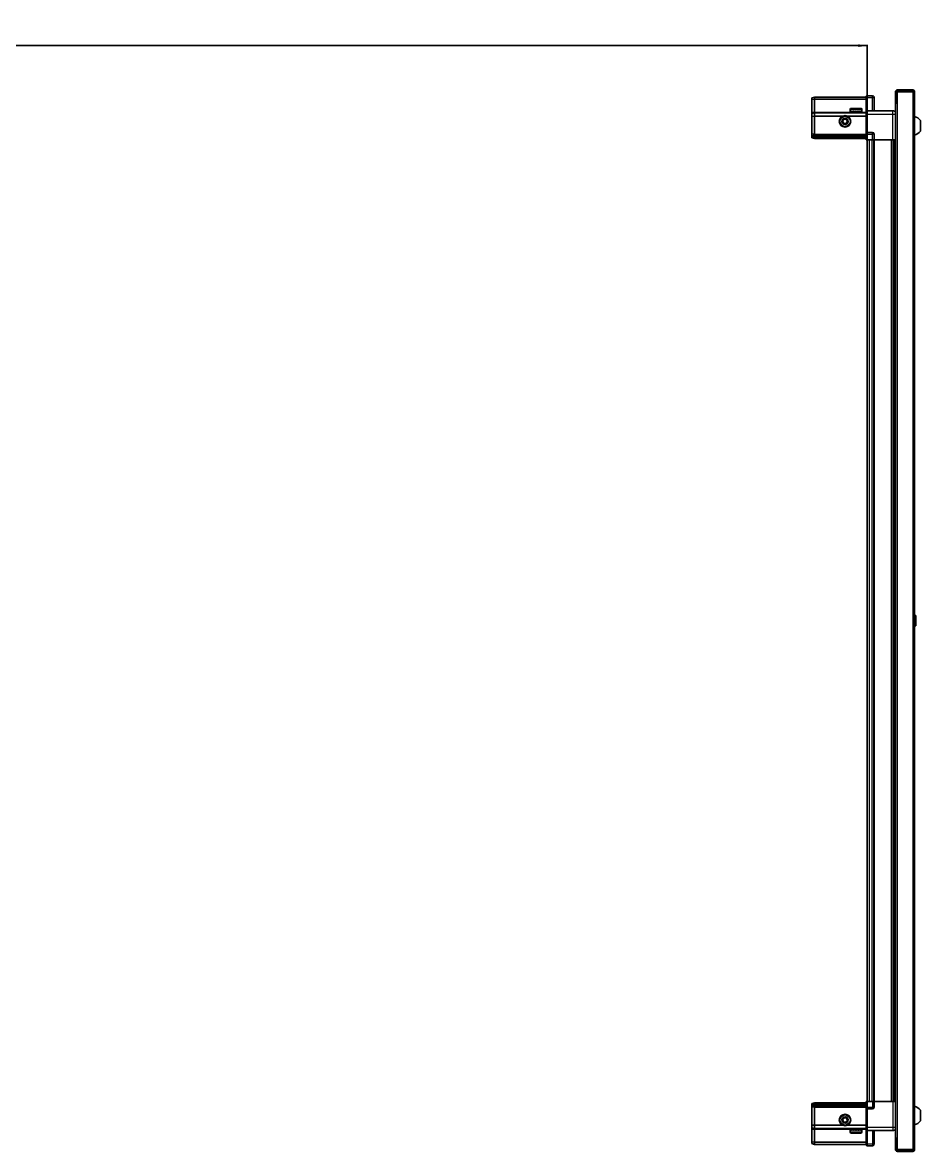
# Model space of a CAD drawing. Header units: millimetres. Extents: x 1770 to 5230, y -1720 to 2043.
# Drawn here: x 3642 to 4656, y 683 to 1958 of the extents above; entities that cross this region are included whole.
import ezdxf

# ---------------------------------------------------------------- set-up
doc = ezdxf.new("R2010")
doc.units = ezdxf.units.MM
doc.layers.add('FORMAT', color=7, linetype='Continuous')
doc.styles.add('SLDTEXTSTYLE0', font='TXT', dxfattribs={"width": 0.75})
doc.dimstyles.new('SLDDIMSTYLE0', dxfattribs={"dimtxt": 20, "dimasz": 10, "dimexe": 0, "dimexo": 0.0625, "dimgap": 5, "dimtad": 2, "dimdec": 1, "dimrnd": 1e-09, "dimzin": 12, "dimdsep": 46, "dimtxsty": 'SLDTEXTSTYLE0', "dimsah": 1, "dimcen": 0.09, "dimadec": 0, "dimazin": 3, "dimtfac": 1, "dimtofl": 0, "dimtmove": 0, "dimatfit": 3, "dimfxl": 0, "dimfrac": 2, "dimtolj": 1, "dimtzin": 12, "dimarcsym": 0})

# ---------------------------------------------------------------- blocks, each defined once
blk = doc.blocks.new('_D_5')
at = {"layer": 'FORMAT'}
for p, q in [((2495.9, 1825.6), (2495.9, 1933.1)), ((2495.9, 1932.1), (4595.9, 1932.1)), ((4595.9, 1825.6), (4595.9, 1933.1))]:
    blk.add_line(p, q, dxfattribs=at)
for points in [[(2495.9, 1932.1), (2505.9, 1930.6), (2505.9, 1933.6)], [(4595.9, 1932.1), (4585.9, 1933.6), (4585.9, 1930.6)]]:
    blk.add_solid(points, dxfattribs=at)
at = {"layer": 'FORMAT', "insert": (3516.4, 1957.9), "char_height": 20, "attachment_point": 1, "style": 'SLDTEXTSTYLE0'}
blk.add_mtext('2100', dxfattribs=at)

msp = doc.modelspace()

# ---------------------------------------------------------------- linework, layer by layer
at = {"color": 7, "linetype": 'Continuous', "lineweight": 25}
for p, q in [((4595.44, 1875.59), (4594.57, 1875.09)), ((4595.44, 1875.59), (4594.57, 1875.09)), ((4594.57, 1875.09), (4594.57, 1873.59)), ((4595.77, 1875.59), (4595.44, 1875.59)), ((4595.77, 1875.59), (4595.44, 1875.59)), ((4595.77, 1873.59), (4595.77, 1875.59)), ((4595.77, 1875.59), (4595.77, 1875.59)), ((4595.77, 1875.59), (4601.77, 1875.59)), ((4627.77, 1879.99), (4627.77, 1867.59)), ((4629.27, 1879.99), (4629.27, 1867.59)), ((4629.77, 1867.09), (4629.77, 1879.99)), ((4629.77, 1879.99), (4647.17, 1879.99)), ((4647.17, 1882.09), (4629.87, 1882.09)), ((4647.17, 1880.59), (4629.87, 1880.59)), ((4647.17, 1880.59), (4647.17, 1882.09)), ((4647.17, 1879.99), (4649.27, 1879.99)), ((4649.27, 1879.99), (4649.27, 685.19)), ((4533.27, 1873.29), (4536.27, 1874.09)), ((4533.27, 1871.44), (4533.27, 1873.29)), ((4533.27, 1871.44), (4536.27, 1871.59)), ((4533.27, 1857.09), (4533.27, 1871.44)), ((4536.27, 1874.09), (4536.27, 1871.59)), ((4536.27, 1874.09), (4594.57, 1874.09)), ((4536.27, 1871.59), (4536.27, 1857.09)), ((4536.27, 1871.59), (4594.57, 1871.59)), ((4594.57, 1858.79), (4594.57, 1873.59)), ((4595.77, 1873.59), (4595.77, 1858.79)), ((4603.77, 1873.59), (4603.77, 1858.59)), ((4627.67, 1867.09), (4627.67, 698.09)), ((4627.67, 1867.09), (4629.77, 1867.09)), ((4627.77, 1867.59), (4629.27, 1867.59)), ((4533.27, 1855.29), (4533.27, 1857.09)), ((4533.27, 1855.29), (4536.27, 1856.09)), ((4533.27, 1852.26), (4533.27, 1855.29)), ((4536.27, 1852.59), (4533.27, 1852.26)), ((4533.27, 1832.09), (4533.27, 1852.26)), ((4536.27, 1857.09), (4536.27, 1856.09)), ((4536.27, 1856.09), (4536.27, 1852.59)), ((4536.27, 1856.09), (4594.57, 1856.09)), ((4536.27, 1852.59), (4536.27, 1832.09)), ((4536.27, 1852.59), (4568.27, 1852.59)), ((4573.27, 1852.59), (4594.57, 1852.59)), ((4576.77, 1860.49), (4576.77, 1857.59)), ((4576.77, 1857.59), (4576.81, 1857.59)), ((4576.93, 1858.09), (4576.81, 1858.09)), ((4576.81, 1858.09), (4576.81, 1857.59)), ((4576.81, 1857.59), (4576.93, 1857.59)), ((4576.93, 1858.09), (4576.93, 1857.59)), ((4576.93, 1857.59), (4577.34, 1857.59)), ((4577.68, 1858.09), (4577.34, 1858.09)), ((4577.34, 1858.09), (4577.34, 1857.59)), ((4577.34, 1857.59), (4577.68, 1857.59)), ((4577.57, 1861.29), (4588.97, 1861.29)), ((4577.68, 1858.09), (4577.68, 1857.59)), ((4577.68, 1857.59), (4578.45, 1857.59)), ((4578.97, 1858.09), (4578.45, 1858.09)), ((4578.45, 1858.09), (4578.45, 1857.59)), ((4578.45, 1857.59), (4578.97, 1857.59)), ((4578.87, 1857.59), (4578.87, 1857.49)), ((4578.87, 1857.49), (4587.67, 1857.49)), ((4578.97, 1858.09), (4578.97, 1857.59)), ((4578.97, 1857.59), (4580.03, 1857.59)), ((4579.27, 1857.09), (4579.96, 1856.61)), ((4579.27, 1857.09), (4587.27, 1857.09)), ((4579.96, 1856.61), (4579.27, 1856.13)), ((4579.27, 1856.13), (4579.27, 1856.09)), ((4579.27, 1856.13), (4587.27, 1856.13)), ((4579.96, 1856.61), (4586.58, 1856.61)), ((4580.69, 1858.09), (4580.03, 1858.09)), ((4580.03, 1858.09), (4580.03, 1857.59)), ((4580.03, 1857.59), (4580.69, 1857.59)), ((4580.69, 1858.09), (4580.69, 1857.59)), ((4580.69, 1857.59), (4581.93, 1857.59)), ((4582.66, 1858.09), (4581.93, 1858.09)), ((4581.93, 1858.09), (4581.93, 1857.59)), ((4581.93, 1857.59), (4582.36, 1857.59)), ((4582.36, 1858.09), (4582.36, 1857.59)), ((4582.66, 1858.09), (4582.66, 1857.59)), ((4582.66, 1857.59), (4583.96, 1857.59)), ((4584.69, 1858.09), (4583.96, 1858.09)), ((4583.96, 1858.09), (4583.96, 1857.59)), ((4584.23, 1858.09), (4584.23, 1857.59)), ((4584.23, 1857.59), (4584.69, 1857.59)), ((4584.69, 1858.09), (4584.69, 1857.59)), ((4584.69, 1857.59), (4585.93, 1857.59)), ((4586.58, 1858.09), (4585.93, 1858.09)), ((4585.93, 1858.09), (4585.93, 1857.59)), ((4585.93, 1857.59), (4586.58, 1857.59)), ((4586.58, 1858.09), (4586.58, 1857.59)), ((4586.58, 1857.59), (4587.63, 1857.59)), ((4586.58, 1856.61), (4587.27, 1857.09)), ((4587.27, 1856.13), (4586.58, 1856.61)), ((4587.27, 1856.09), (4587.27, 1856.13)), ((4588.15, 1858.09), (4587.63, 1858.09)), ((4587.63, 1858.09), (4587.63, 1857.59)), ((4587.63, 1857.59), (4588.15, 1857.59)), ((4587.67, 1857.49), (4587.67, 1857.59)), ((4588.15, 1858.09), (4588.15, 1857.59)), ((4588.15, 1857.59), (4588.91, 1857.59)), ((4589.24, 1858.09), (4588.91, 1858.09)), ((4588.91, 1858.09), (4588.91, 1857.59)), ((4588.91, 1857.59), (4589.24, 1857.59)), ((4589.24, 1858.09), (4589.24, 1857.59)), ((4589.24, 1857.59), (4589.63, 1857.59)), ((4589.74, 1858.09), (4589.63, 1858.09)), ((4589.63, 1858.09), (4589.63, 1857.59)), ((4589.63, 1857.59), (4589.74, 1857.59)), ((4589.74, 1858.09), (4589.74, 1857.59)), ((4589.74, 1857.59), (4589.77, 1857.59)), ((4589.77, 1857.59), (4589.77, 1860.49)), ((4594.57, 1858.59), (4594.57, 1858.79)), ((4595.77, 1858.59), (4594.57, 1858.59)), ((4594.57, 1854.59), (4594.57, 1858.59)), ((4594.57, 1834.29), (4594.57, 1854.59)), ((4595.77, 1858.79), (4595.77, 1858.59)), ((4595.77, 1858.59), (4595.77, 1854.59)), ((4595.77, 1858.59), (4624.77, 1858.59)), ((4595.77, 1854.59), (4595.77, 1834.29)), ((4655.87, 1835.59), (4655.87, 1847.59)), ((4533.27, 1830.29), (4533.27, 1832.09)), ((4536.27, 1831.09), (4533.27, 1830.29)), ((4533.27, 1829.55), (4533.27, 1830.29)), ((4536.27, 1830.09), (4533.27, 1829.55)), ((4533.27, 1829.05), (4533.27, 1829.55)), ((4533.27, 1827.9), (4533.27, 1829.05)), ((4536.27, 1828.59), (4533.27, 1829.05)), ((4536.27, 1827.09), (4533.27, 1827.9)), ((4536.27, 1832.09), (4536.27, 1831.09)), ((4536.27, 1831.09), (4536.27, 1830.09)), ((4536.27, 1831.09), (4594.57, 1831.09)), ((4536.27, 1830.09), (4594.57, 1830.09)), ((4536.27, 1830.09), (4536.27, 1828.59)), ((4536.27, 1828.59), (4594.57, 1828.59)), ((4536.27, 1828.59), (4536.27, 1827.09)), ((4536.27, 1827.09), (4594.57, 1827.09)), ((4594.57, 1834.09), (4594.57, 1834.29)), ((4595.77, 1834.09), (4594.57, 1834.09)), ((4594.57, 1834.09), (4594.57, 1833.42)), ((4594.57, 1825.59), (4594.57, 1833.42)), ((4595.44, 1825.59), (4594.57, 1825.59)), ((4595.44, 1832.09), (4595.44, 1825.59)), ((4595.77, 1825.59), (4595.44, 1825.59)), ((4595.77, 1834.29), (4595.77, 1834.09)), ((4595.77, 1832.09), (4595.77, 1834.09)), ((4595.77, 1834.09), (4601.77, 1834.09)), ((4595.77, 1832.09), (4595.77, 1834.09)), ((4595.77, 1832.09), (4595.77, 1825.59)), ((4595.77, 1825.59), (4601.77, 1825.59)), ((4595.92, 1825.59), (4595.92, 739.59)), ((4603.77, 1825.59), (4601.77, 1825.59)), ((4603.12, 1825.59), (4603.12, 739.59)), ((4603.77, 1832.09), (4603.77, 1825.59)), ((4603.77, 1825.59), (4624.77, 1825.59)), ((4625.79, 739.59), (4625.79, 1825.59)), ((4625.83, 739.59), (4625.83, 1825.59)), ((4627.62, 1825.59), (4627.62, 739.59)), ((4650.25, 1288.38), (4649.27, 1287.39)), ((4650.77, 1288.38), (4650.25, 1288.38)), ((4650.25, 1288.38), (4650.25, 1276.81)), ((4650.77, 1288.38), (4650.77, 1276.81)), ((4649.27, 1277.79), (4650.25, 1276.81)), ((4650.25, 1276.81), (4650.77, 1276.81)), ((4594.57, 731.77), (4594.57, 739.59)), ((4594.57, 739.59), (4595.44, 739.59)), ((4595.44, 739.59), (4595.44, 739.59)), ((4595.44, 739.59), (4595.44, 733.09)), ((4595.77, 739.59), (4595.44, 739.59)), ((4595.77, 739.59), (4595.77, 733.09)), ((4595.77, 739.59), (4595.77, 739.59)), ((4595.77, 739.59), (4595.77, 733.09)), ((4595.77, 739.59), (4601.77, 739.59)), ((4603.77, 739.59), (4601.77, 739.59)), ((4603.77, 733.09), (4603.77, 739.59)), ((4603.77, 739.59), (4624.77, 739.59)), ((4536.27, 738.09), (4533.27, 737.29)), ((4533.27, 737.29), (4533.27, 736.14)), ((4536.27, 736.59), (4533.27, 736.14)), ((4533.27, 736.14), (4533.27, 735.64)), ((4536.27, 735.09), (4533.27, 735.64)), ((4533.27, 735.64), (4533.27, 734.9)), ((4536.27, 734.09), (4533.27, 734.9)), ((4533.27, 734.9), (4533.27, 733.09)), ((4533.27, 733.09), (4533.27, 712.93)), ((4536.27, 736.59), (4536.27, 738.09)), ((4536.27, 738.09), (4594.57, 738.09)), ((4536.27, 736.59), (4594.57, 736.59)), ((4536.27, 735.09), (4536.27, 736.59)), ((4536.27, 735.09), (4594.57, 735.09)), ((4536.27, 734.09), (4536.27, 735.09)), ((4536.27, 734.09), (4594.57, 734.09)), ((4536.27, 733.09), (4536.27, 734.09)), ((4536.27, 712.59), (4536.27, 733.09)), ((4594.57, 731.77), (4594.57, 731.09)), ((4595.77, 731.09), (4594.57, 731.09)), ((4594.57, 730.89), (4594.57, 731.09)), ((4594.57, 710.59), (4594.57, 730.89)), ((4595.77, 731.09), (4595.77, 733.09)), ((4595.77, 731.09), (4595.77, 730.89)), ((4595.77, 731.09), (4601.77, 731.09)), ((4595.77, 730.89), (4595.77, 710.59)), ((4655.87, 717.59), (4655.87, 729.59)), ((4536.27, 712.59), (4533.27, 712.93)), ((4533.27, 712.93), (4533.27, 709.9)), ((4533.27, 709.9), (4536.27, 709.09)), ((4533.27, 709.9), (4533.27, 708.09)), ((4533.27, 708.09), (4533.27, 693.75)), ((4536.27, 712.59), (4568.27, 712.59)), ((4536.27, 709.09), (4536.27, 712.59)), ((4536.27, 709.09), (4594.57, 709.09)), ((4536.27, 708.09), (4536.27, 709.09)), ((4536.27, 693.59), (4536.27, 708.09)), ((4573.27, 712.59), (4594.57, 712.59)), ((4576.77, 707.59), (4576.77, 704.69)), ((4576.79, 707.59), (4576.77, 707.59)), ((4576.79, 707.09), (4576.79, 707.59)), ((4576.89, 707.59), (4576.79, 707.59)), ((4576.79, 707.09), (4576.89, 707.09)), ((4576.89, 707.09), (4576.89, 707.59)), ((4577.26, 707.59), (4576.89, 707.59)), ((4577.26, 707.09), (4577.26, 707.59)), ((4577.58, 707.59), (4577.26, 707.59)), ((4577.26, 707.09), (4577.58, 707.09)), ((4588.97, 703.89), (4577.57, 703.89)), ((4577.58, 707.09), (4577.58, 707.59)), ((4578.32, 707.59), (4577.58, 707.59)), ((4578.32, 707.09), (4578.32, 707.59)), ((4578.83, 707.59), (4578.32, 707.59)), ((4578.32, 707.09), (4578.83, 707.09)), ((4578.83, 707.09), (4578.83, 707.59)), ((4579.86, 707.59), (4578.83, 707.59)), ((4578.87, 707.69), (4578.87, 707.59)), ((4587.67, 707.69), (4578.87, 707.69)), ((4579.27, 709.09), (4579.27, 709.06)), ((4579.27, 709.06), (4579.96, 708.58)), ((4587.27, 709.06), (4579.27, 709.06)), ((4579.96, 708.58), (4579.27, 708.09)), ((4587.27, 708.09), (4579.27, 708.09)), ((4579.86, 707.09), (4579.86, 707.59)), ((4580.51, 707.59), (4579.86, 707.59)), ((4579.86, 707.09), (4580.51, 707.09)), ((4586.58, 708.58), (4579.96, 708.58)), ((4580.51, 707.09), (4580.51, 707.59)), ((4581.74, 707.59), (4580.51, 707.59)), ((4581.74, 707.09), (4581.74, 707.59)), ((4582.23, 707.59), (4581.74, 707.59)), ((4581.74, 707.09), (4582.46, 707.09)), ((4582.23, 707.09), (4582.23, 707.59)), ((4582.46, 707.09), (4582.46, 707.59)), ((4583.76, 707.59), (4582.46, 707.59)), ((4583.76, 707.09), (4583.76, 707.59)), ((4583.76, 707.09), (4584.49, 707.09)), ((4584.1, 707.09), (4584.1, 707.59)), ((4584.49, 707.59), (4584.1, 707.59)), ((4584.49, 707.09), (4584.49, 707.59)), ((4585.74, 707.59), (4584.49, 707.59)), ((4585.74, 707.09), (4585.74, 707.59)), ((4586.41, 707.59), (4585.74, 707.59)), ((4585.74, 707.09), (4586.41, 707.09)), ((4586.41, 707.09), (4586.41, 707.59)), ((4587.48, 707.59), (4586.41, 707.59)), ((4586.58, 708.58), (4587.27, 709.06)), ((4587.27, 708.09), (4586.58, 708.58)), ((4587.27, 709.06), (4587.27, 709.09)), ((4587.48, 707.09), (4587.48, 707.59)), ((4588.01, 707.59), (4587.48, 707.59)), ((4587.48, 707.09), (4588.01, 707.09)), ((4587.67, 707.59), (4587.67, 707.69)), ((4588.01, 707.09), (4588.01, 707.59)), ((4588.8, 707.59), (4588.01, 707.59)), ((4588.8, 707.09), (4588.8, 707.59)), ((4589.15, 707.59), (4588.8, 707.59)), ((4588.8, 707.09), (4589.15, 707.09)), ((4589.15, 707.09), (4589.15, 707.59)), ((4589.59, 707.59), (4589.15, 707.59)), ((4589.59, 707.09), (4589.59, 707.59)), ((4589.72, 707.59), (4589.59, 707.59)), ((4589.59, 707.09), (4589.72, 707.09)), ((4589.72, 707.09), (4589.72, 707.59)), ((4589.77, 707.59), (4589.72, 707.59)), ((4589.77, 704.69), (4589.77, 707.59)), ((4594.57, 706.59), (4594.57, 710.59)), ((4595.77, 706.59), (4594.57, 706.59)), ((4594.57, 706.39), (4594.57, 706.59)), ((4594.57, 691.59), (4594.57, 706.39)), ((4595.77, 710.59), (4595.77, 706.59)), ((4595.77, 706.59), (4595.77, 706.39)), ((4595.77, 706.59), (4624.77, 706.59)), ((4595.77, 706.39), (4595.77, 691.59)), ((4595.77, 706.39), (4595.77, 691.59)), ((4603.77, 691.59), (4603.77, 706.59)), ((4533.27, 693.75), (4536.27, 693.59)), ((4533.27, 693.75), (4533.27, 691.9)), ((4533.27, 691.9), (4536.27, 691.09)), ((4536.27, 693.59), (4594.57, 693.59)), ((4536.27, 691.09), (4536.27, 693.59)), ((4536.27, 691.09), (4594.57, 691.09)), ((4594.57, 691.59), (4594.57, 690.09)), ((4594.57, 690.09), (4595.44, 689.59)), ((4595.77, 689.59), (4595.44, 689.59)), ((4595.77, 689.59), (4595.77, 691.59)), ((4595.77, 689.59), (4601.77, 689.59)), ((4629.77, 698.09), (4627.67, 698.09)), ((4627.77, 697.59), (4629.27, 697.59)), ((4627.77, 697.59), (4627.77, 685.19)), ((4629.27, 697.59), (4629.27, 685.19)), ((4629.77, 685.19), (4629.77, 698.09)), ((4647.17, 685.19), (4629.77, 685.19)), ((4629.87, 684.59), (4647.17, 684.59)), ((4629.87, 683.09), (4647.17, 683.09)), ((4649.27, 685.19), (4647.17, 685.19)), ((4647.17, 684.59), (4647.17, 683.09))]:
    msp.add_line(p, q, dxfattribs=at)
at = {"color": 8, "linetype": 'Continuous', "lineweight": 18}
for p, q in [((4601.77, 1873.59), (4601.77, 1875.59)), ((4629.27, 1879.99), (4627.77, 1879.99)), ((4629.87, 1880.59), (4629.87, 1882.09)), ((4647.17, 1879.99), (4647.17, 685.19)), ((4595.77, 1873.59), (4594.57, 1873.59)), ((4595.77, 1873.59), (4601.77, 1873.59)), ((4601.77, 1858.59), (4601.77, 1873.59)), ((4601.77, 1873.59), (4603.77, 1873.59)), ((4629.77, 1867.09), (4629.77, 698.09)), ((4533.27, 1857.09), (4536.27, 1857.09)), ((4536.27, 1857.09), (4579.27, 1857.09)), ((4576.77, 1860.49), (4589.77, 1860.49)), ((4587.27, 1857.09), (4594.57, 1857.09)), ((4594.57, 1858.79), (4595.77, 1858.79)), ((4595.77, 1854.59), (4594.57, 1854.59)), ((4595.77, 1854.59), (4624.77, 1854.59)), ((4624.77, 1825.59), (4624.77, 1854.59)), ((4536.27, 1832.09), (4533.27, 1832.09)), ((4536.27, 1832.09), (4594.57, 1832.09)), ((4594.57, 1834.29), (4595.77, 1834.29)), ((4595.77, 1832.09), (4595.44, 1832.09)), ((4595.77, 1832.09), (4601.77, 1832.09)), ((4597.92, 1825.59), (4597.92, 739.59)), ((4601.12, 1825.59), (4601.12, 739.59)), ((4601.77, 1832.09), (4601.77, 1834.09)), ((4601.77, 1825.59), (4601.77, 1832.09)), ((4603.77, 1832.09), (4601.77, 1832.09)), ((4603.77, 1825.59), (4603.77, 739.59)), ((4623.17, 739.59), (4623.17, 1825.59)), ((4624.59, 1825.59), (4624.59, 739.59)), ((4627.03, 739.59), (4627.03, 1825.59)), ((4595.77, 739.59), (4595.44, 739.59)), ((4601.77, 739.59), (4601.77, 733.09)), ((4624.77, 739.59), (4624.77, 710.59)), ((4536.27, 733.09), (4533.27, 733.09)), ((4536.27, 733.09), (4594.57, 733.09)), ((4595.77, 730.89), (4594.57, 730.89)), ((4595.77, 733.09), (4595.44, 733.09)), ((4595.77, 733.09), (4601.77, 733.09)), ((4603.77, 733.09), (4601.77, 733.09)), ((4601.77, 733.09), (4601.77, 731.09)), ((4533.27, 708.09), (4536.27, 708.09)), ((4536.27, 708.09), (4579.27, 708.09)), ((4589.77, 704.69), (4576.77, 704.69)), ((4587.27, 708.09), (4594.57, 708.09)), ((4595.77, 710.59), (4594.57, 710.59)), ((4595.77, 706.39), (4594.57, 706.39)), ((4595.77, 710.59), (4624.77, 710.59)), ((4601.77, 706.59), (4601.77, 691.59)), ((4595.77, 691.59), (4594.57, 691.59)), ((4595.77, 691.59), (4601.77, 691.59)), ((4601.77, 691.59), (4603.77, 691.59)), ((4601.77, 691.59), (4601.77, 689.59)), ((4629.27, 685.19), (4627.77, 685.19)), ((4629.87, 684.59), (4629.87, 683.09))]:
    msp.add_line(p, q, dxfattribs=at)
at = {"color": 7, "linetype": 'Continuous', "lineweight": 25}
for centre, radius in [((4570.77, 1846.59), 6.5), ((4570.77, 1846.59), 3.46), ((4570.77, 718.59), 6.5), ((4570.77, 718.59), 3.46)]:
    msp.add_circle(centre, radius, dxfattribs=at)
at = {"color": 8, "linetype": 'Continuous', "lineweight": 18}
for centre in [(4570.77, 1846.59), (4570.77, 718.59)]:
    msp.add_circle(centre, 5.7, dxfattribs=at)
at = {"color": 7, "linetype": 'Continuous', "lineweight": 25}
for centre, radius, start, end in [((4601.77, 1873.59), 2, 360, 90), ((4629.87, 1879.99), 2.1, 90, 180), ((4629.87, 1879.99), 0.6, 90, 180), ((4647.17, 1879.99), 2.1, 0, 90), ((4647.17, 1879.99), 0.6, 0, 90), ((4570.77, 1846.59), 2.5, 60.74103, 120.74103), ((4577.57, 1860.49), 0.8, 90, 180), ((4578.87, 1857.09), 0.4, 0, 90), ((4587.67, 1857.09), 0.4, 90, 180), ((4588.97, 1860.49), 0.8, 0, 90), ((4646.25, 1840.57), 11.91, 36.1266, 75.29965), ((4570.77, 1846.59), 2.5, 120.74103, 180.74103), ((4570.77, 1846.59), 2.5, 180.74103, 240.74103), ((4570.77, 1846.59), 2.5, 240.74103, 300.74103), ((4570.77, 1846.59), 2.5, 0.74103, 60.74103), ((4570.77, 1846.59), 2.5, 300.74103, 0.74103), ((4601.77, 1832.09), 2, 0, 90), ((4646.25, 1842.62), 11.91, 284.70035, 323.8734), ((4601.77, 733.09), 2, 270, 0), ((4646.25, 722.57), 11.91, 36.1266, 75.29965), ((4570.77, 718.59), 2.5, 155.91157, 215.91157), ((4570.77, 718.59), 2.5, 95.91157, 155.91157), ((4570.77, 718.59), 2.5, 215.91157, 275.91157), ((4570.77, 718.59), 2.5, 35.91157, 95.91157), ((4570.77, 718.59), 2.5, 275.91157, 335.91157), ((4570.77, 718.59), 2.5, 335.91157, 35.91157), ((4646.25, 724.62), 11.91, 284.70035, 323.8734), ((4577.57, 704.69), 0.8, 180, 270), ((4578.87, 708.09), 0.4, 270, 360), ((4587.67, 708.09), 0.4, 180, 270), ((4588.97, 704.69), 0.8, 270, 0), ((4601.77, 691.59), 2, 270, 0), ((4629.87, 685.19), 2.1, 180, 270), ((4629.87, 685.19), 0.6, 180, 270), ((4647.17, 685.19), 2.1, 270, 0), ((4647.17, 685.19), 0.6, 270, 0)]:
    msp.add_arc(centre, radius, start, end, dxfattribs=at)
for centre, start_param, end_param in [((4591.97, 1832.09), 0, 0.7227342), ((4591.97, 733.09), 5.5604511, 6.2831853)]:
    msp.add_ellipse(centre, major_axis=(3.46, 0), ratio=0.5773503, start_param=start_param, end_param=end_param, dxfattribs=at)
for points, knots in [([(4568.25, 1848), (4568.69, 1848.27), (4569.52, 1848.76), (4570.35, 1849.25), (4570.73, 1849.48)], [0, 0, 0, 0, 0.53468586, 1, 1, 1, 1]), ([(4570.73, 1849.48), (4571.18, 1849.23), (4572.02, 1848.76), (4572.86, 1848.29), (4573.25, 1848.07)], [0, 0, 0, 0, 0.5346859, 1, 1, 1, 1]), ([(4624.77, 1858.59), (4625.21, 1858.55), (4625.89, 1858.48), (4626.7, 1858.04), (4627.26, 1857.6), (4627.53, 1857.23), (4627.67, 1857.05)], [0, 0, 0, 0, 0.3842982, 0.5911726, 0.8024372, 1, 1, 1, 1]), ([(4568.29, 1845.12), (4568.29, 1845.24), (4568.28, 1845.84), (4568.27, 1846.84), (4568.26, 1847.66), (4568.25, 1848)], [0, 0, 0, 0, 0.13312467, 0.63709944, 1, 1, 1, 1]), ([(4570.81, 1843.71), (4570.36, 1843.96), (4569.52, 1844.43), (4568.68, 1844.9), (4568.29, 1845.12)], [0, 0, 0, 0, 0.5346859, 1, 1, 1, 1]), ([(4573.29, 1845.18), (4572.84, 1844.92), (4572.02, 1844.43), (4571.19, 1843.94), (4570.81, 1843.71)], [0, 0, 0, 0, 0.53468586, 1, 1, 1, 1]), ([(4573.25, 1848.07), (4573.26, 1847.72), (4573.27, 1846.9), (4573.28, 1845.91), (4573.29, 1845.31), (4573.29, 1845.18)], [0, 0, 0, 0, 0.3629006, 0.8668753, 1, 1, 1, 1]), ([(4627.62, 1825.59), (4627.58, 1825.59), (4627.36, 1825.59), (4626.64, 1825.59), (4625.68, 1825.59), (4625.03, 1825.59), (4624.77, 1825.59)], [0, 0, 0, 0, 0.0717073, 0.4209791, 0.7702508, 1, 1, 1, 1]), ([(4627.62, 739.59), (4627.58, 739.59), (4627.36, 739.59), (4626.64, 739.59), (4625.68, 739.59), (4625.03, 739.59), (4624.77, 739.59)], [0, 0, 0, 0, 0.07170733, 0.42097906, 0.77025079, 1, 1, 1, 1]), ([(4567.9, 718.3), (4568.11, 718.77), (4568.5, 719.65), (4568.89, 720.52), (4569.08, 720.93)], [0, 0, 0, 0, 0.5346859, 1, 1, 1, 1]), ([(4569.59, 715.96), (4569.29, 716.38), (4568.72, 717.16), (4568.16, 717.93), (4567.9, 718.3)], [0, 0, 0, 0, 0.5346859, 1, 1, 1, 1]), ([(4569.08, 720.93), (4569.42, 720.97), (4570.24, 721.05), (4571.23, 721.15), (4571.82, 721.22), (4571.95, 721.23)], [0, 0, 0, 0, 0.3629006, 0.8668753, 1, 1, 1, 1]), ([(4572.46, 716.26), (4572.34, 716.24), (4571.74, 716.18), (4570.75, 716.08), (4569.93, 715.99), (4569.59, 715.96)], [0, 0, 0, 0, 0.1331247, 0.6370994, 1, 1, 1, 1]), ([(4571.95, 721.23), (4572.25, 720.81), (4572.82, 720.03), (4573.38, 719.25), (4573.64, 718.89)], [0, 0, 0, 0, 0.5346859, 1, 1, 1, 1]), ([(4573.64, 718.89), (4573.43, 718.42), (4573.04, 717.54), (4572.64, 716.66), (4572.46, 716.26)], [0, 0, 0, 0, 0.5346859, 1, 1, 1, 1]), ([(4624.77, 706.59), (4625.21, 706.64), (4625.89, 706.71), (4626.7, 707.15), (4627.26, 707.59), (4627.53, 707.96), (4627.67, 708.14)], [0, 0, 0, 0, 0.3842982, 0.5911726, 0.8024372, 1, 1, 1, 1])]:
    msp.add_open_spline(points, degree=3, knots=knots, dxfattribs=at)
at = {"color": 8, "linetype": 'Continuous', "lineweight": 18}
for points in [[(4624.77, 1854.59), (4624.77, 1855.12), (4624.77, 1856.17), (4624.77, 1857.49), (4624.77, 1858.41), (4624.77, 1858.53), (4624.77, 1858.59)], [(4624.77, 710.59), (4624.77, 710.07), (4624.77, 709.02), (4624.77, 707.7), (4624.77, 706.77), (4624.77, 706.65), (4624.77, 706.59)]]:
    msp.add_open_spline(points, degree=3, dxfattribs=at)
for points in [[(4624.77, 1854.59), (4625.21, 1854.59), (4625.89, 1854.59), (4626.7, 1854.59), (4627.26, 1854.59), (4627.53, 1854.59), (4627.67, 1854.59)], [(4624.77, 710.59), (4625.21, 710.59), (4625.89, 710.59), (4626.7, 710.59), (4627.26, 710.59), (4627.53, 710.59), (4627.67, 710.59)]]:
    msp.add_open_spline(points, degree=3, knots=[0, 0, 0, 0, 0.3842982, 0.5911726, 0.8024372, 1, 1, 1, 1], dxfattribs=at)

# ---------------------------------------------------------------- dimensions: what is measured, and where the dimension line sits
at = {"layer": 'FORMAT'}
dim = msp.add_linear_dim(base=(4595.92, 1932.09), p1=(2495.92, 1825.59), p2=(4595.92, 1825.59), angle=0, dimstyle='SLDDIMSTYLE0', dxfattribs=at)
dim.commit()
dim.dimension.update_dxf_attribs({"geometry": '_D_5', "text_midpoint": (3545.92, 1932.09), "dimtype": 160})

doc.saveas('drawing.dxf')
